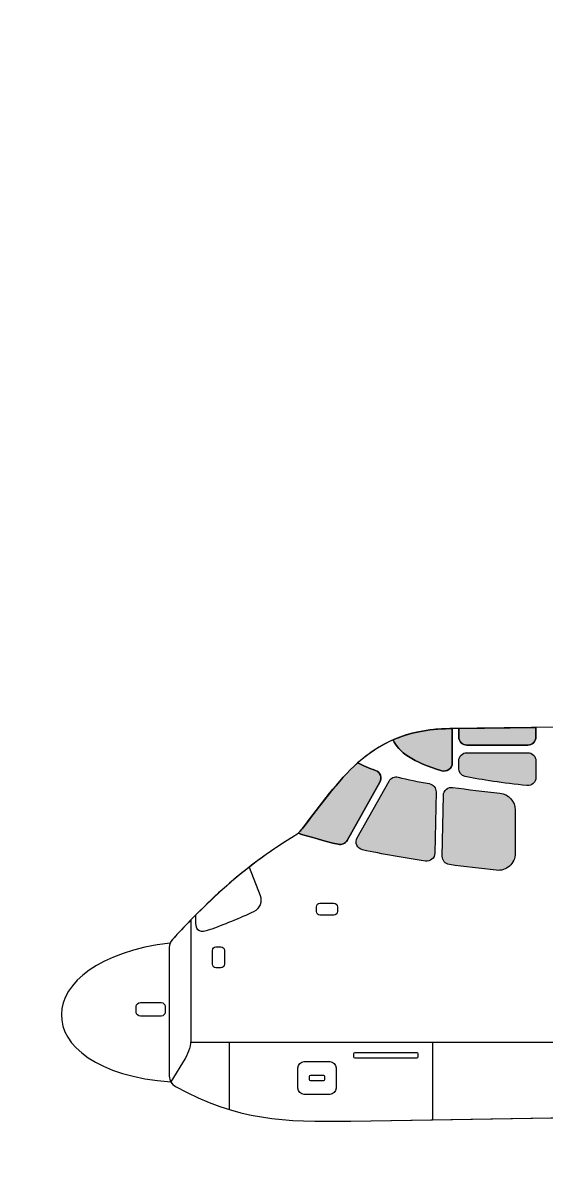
# Model space of a CAD drawing. Extents: x 65 to 355, y 40 to 244.
# Drawn here: x 96.87 to 112.59, y 191.58 to 225.58 of the extents above; entities that cross this region are included whole.
import ezdxf

# ---------------------------------------------------------------- set-up
doc = ezdxf.new("R2010")
doc.units = 0
doc.header["$MEASUREMENT"] = 0
doc.layers.add('4-VIEW', color=7, linetype='CONTINUOUS')
doc.layers.add('SOLIDS', color=7, linetype='CONTINUOUS')

msp = doc.modelspace()

# ---------------------------------------------------------------- hatches: boundary and pattern name
at = {"layer": 'SOLIDS'}
h = msp.add_hatch(color=7, dxfattribs=at)
edge = h.paths.add_edge_path()
edge.add_spline(control_points=[(109.688, 204.394), (109.016, 204.385), (108.465, 204.264), (107.992, 204.058), (108.14, 203.695), (108.594, 203.381), (109.449, 203.13), (109.525, 203.107), (109.601, 203.121), (109.665, 203.169), (109.73, 203.217), (109.764, 203.286), (109.764, 203.366), (109.764, 203.366), (109.764, 204.395), (109.764, 204.395), (109.764, 204.395), (109.688, 204.394), (109.688, 204.394)], knot_values=[0, 0, 0, 0, 1, 1, 1, 2, 2, 2, 3, 3, 3, 4, 4, 4, 5, 5, 5, 6, 6, 6, 6], degree=3, periodic=1)
h = msp.add_hatch(color=7, dxfattribs=at)
edge = h.paths.add_edge_path()
edge.add_spline(control_points=[(112.277, 204.427), (112.277, 204.427), (109.96, 204.397), (109.96, 204.397), (109.96, 204.397), (109.96, 204.145), (109.96, 204.145), (109.96, 204.009), (110.071, 203.898), (110.206, 203.898), (110.206, 203.898), (112.031, 203.898), (112.031, 203.898), (112.167, 203.898), (112.277, 204.009), (112.277, 204.145), (112.277, 204.145), (112.277, 204.427), (112.277, 204.427)], knot_values=[0, 0, 0, 0, 1, 1, 1, 2, 2, 2, 3, 3, 3, 4, 4, 4, 5, 5, 5, 6, 6, 6, 6], degree=3, periodic=1)
h = msp.add_hatch(color=7, dxfattribs=at)
edge = h.paths.add_edge_path()
edge.add_spline(control_points=[(112.031, 203.671), (112.031, 203.671), (110.206, 203.671), (110.206, 203.671), (110.071, 203.671), (109.96, 203.56), (109.96, 203.425), (109.96, 203.425), (109.96, 203.197), (109.96, 203.197), (109.96, 203.079), (110.041, 202.98), (110.156, 202.956), (110.669, 202.85), (111.282, 202.759), (112.006, 202.687), (112.152, 202.672), (112.277, 202.785), (112.277, 202.932), (112.277, 202.932), (112.277, 203.425), (112.277, 203.425), (112.277, 203.56), (112.167, 203.671), (112.031, 203.671)], knot_values=[0, 0, 0, 0, 1, 1, 1, 2, 2, 2, 3, 3, 3, 4, 4, 4, 5, 5, 5, 6, 6, 6, 7, 7, 7, 8, 8, 8, 8], degree=3, periodic=1)
h = msp.add_hatch(color=7, dxfattribs=at)
edge = h.paths.add_edge_path()
edge.add_spline(control_points=[(106.925, 203.362), (106.325, 202.828), (105.832, 202.133), (105.263, 201.39), (105.224, 201.339), (105.183, 201.294), (105.138, 201.254), (105.519, 201.134), (105.919, 201.023), (106.337, 200.921), (106.446, 200.894), (106.556, 200.942), (106.611, 201.04), (106.611, 201.04), (107.593, 202.785), (107.593, 202.785), (107.63, 202.851), (107.635, 202.922), (107.609, 202.993), (107.582, 203.064), (107.531, 203.114), (107.46, 203.139), (107.264, 203.207), (107.085, 203.281), (106.925, 203.362)], knot_values=[0, 0, 0, 0, 1, 1, 1, 2, 2, 2, 3, 3, 3, 4, 4, 4, 5, 5, 5, 6, 6, 6, 7, 7, 7, 8, 8, 8, 8], degree=3, periodic=1)
h = msp.add_hatch(color=7, dxfattribs=at)
edge = h.paths.add_edge_path()
edge.add_spline(control_points=[(107.868, 202.819), (107.868, 202.819), (106.91, 201.115), (106.91, 201.115), (106.87, 201.045), (106.867, 200.967), (106.9, 200.893), (106.934, 200.819), (106.995, 200.77), (107.074, 200.753), (107.673, 200.626), (108.303, 200.515), (108.959, 200.415), (109.032, 200.404), (109.099, 200.423), (109.155, 200.47), (109.211, 200.518), (109.241, 200.58), (109.242, 200.654), (109.242, 200.654), (109.279, 202.493), (109.279, 202.493), (109.281, 202.616), (109.196, 202.72), (109.076, 202.741), (108.745, 202.799), (108.433, 202.864), (108.143, 202.937), (108.034, 202.964), (107.923, 202.917), (107.868, 202.819)], knot_values=[0, 0, 0, 0, 1, 1, 1, 2, 2, 2, 3, 3, 3, 4, 4, 4, 5, 5, 5, 6, 6, 6, 7, 7, 7, 8, 8, 8, 9, 9, 9, 10, 10, 10, 10], degree=3, periodic=1)
h = msp.add_hatch(color=7, dxfattribs=at)
edge = h.paths.add_edge_path()
edge.add_spline(control_points=[(109.501, 202.389), (109.501, 202.389), (109.465, 200.561), (109.465, 200.561), (109.462, 200.435), (109.553, 200.329), (109.678, 200.312), (110.137, 200.25), (110.608, 200.193), (111.088, 200.142), (111.238, 200.125), (111.373, 200.169), (111.484, 200.269), (111.596, 200.369), (111.654, 200.499), (111.654, 200.649), (111.654, 200.649), (111.654, 201.948), (111.654, 201.948), (111.654, 202.21), (111.458, 202.428), (111.197, 202.456), (110.708, 202.507), (110.233, 202.564), (109.782, 202.628), (109.71, 202.639), (109.643, 202.62), (109.588, 202.572), (109.532, 202.525), (109.502, 202.462), (109.501, 202.389)], knot_values=[0, 0, 0, 0, 1, 1, 1, 2, 2, 2, 3, 3, 3, 4, 4, 4, 5, 5, 5, 6, 6, 6, 7, 7, 7, 8, 8, 8, 9, 9, 9, 10, 10, 10, 10], degree=3, periodic=1)

# ---------------------------------------------------------------- linework, layer by layer
at = {"layer": '4-VIEW', "color": 7}
for points in [[(101.909, 194.981), (113.197, 194.981)], [(103.067, 194.981), (103.067, 192.965)], [(109.172, 194.981), (109.172, 192.653)]]:
    msp.add_lwpolyline(points, dxfattribs=at)
for points, knots in [([(119.486, 204.521), (119.486, 204.521), (109.688, 204.394), (109.688, 204.394), (107.361, 204.363), (106.486, 202.988), (105.263, 201.39), (105.184, 201.287), (105.1, 201.212), (104.99, 201.145), (103.473, 200.23), (102.392, 199.177), (101.362, 198.065), (101.3, 197.997), (101.269, 197.918), (101.269, 197.825), (101.269, 197.825), (101.269, 193.963), (101.269, 193.963), (101.269, 193.831), (101.337, 193.717), (101.453, 193.654), (103.351, 192.622), (104.679, 192.589), (106.719, 192.612), (106.719, 192.612), (124.132, 192.9), (124.132, 192.9), (124.132, 192.9), (145, 193.274), (145, 193.274), (147.76, 193.323), (149.682, 193.633), (152.351, 194.596), (159.648, 197.227), (170.063, 200.673), (177.322, 202.282), (177.549, 202.332), (177.778, 202.371), (178.027, 202.402), (185.33, 203.31), (190.577, 204.974), (193.867, 207.356), (194.087, 207.515), (193.974, 207.865), (193.701, 207.865), (193.701, 207.865), (178.017, 207.865), (178.017, 207.865), (170.996, 207.865), (157.286, 206.01), (148.723, 205.114), (148.343, 205.075), (148.017, 205.057), (147.635, 205.057), (147.635, 205.057), (138.969, 205.038), (138.969, 205.038)], [0, 0, 0, 0, 1, 1, 1, 2, 2, 2, 3, 3, 3, 4, 4, 4, 5, 5, 5, 6, 6, 6, 7, 7, 7, 8, 8, 8, 9, 9, 9, 10, 10, 10, 11, 11, 11, 12, 12, 12, 13, 13, 13, 14, 14, 14, 15, 15, 15, 16, 16, 16, 17, 17, 17, 18, 18, 18, 19, 19, 19, 19]), ([(107.992, 204.058), (108.14, 203.695), (108.594, 203.381), (109.449, 203.13), (109.525, 203.107), (109.601, 203.121), (109.666, 203.169), (109.73, 203.217), (109.764, 203.286), (109.764, 203.366), (109.764, 203.366), (109.764, 204.395), (109.764, 204.395)], [0, 0, 0, 0, 1, 1, 1, 2, 2, 2, 3, 3, 3, 4, 4, 4, 4]), ([(109.96, 204.397), (109.96, 204.397), (109.96, 204.145), (109.96, 204.145), (109.96, 204.009), (110.071, 203.898), (110.206, 203.898), (110.206, 203.898), (112.031, 203.898), (112.031, 203.898), (112.167, 203.898), (112.277, 204.009), (112.277, 204.145), (112.277, 204.145), (112.277, 204.427), (112.277, 204.427)], [0, 0, 0, 0, 1, 1, 1, 2, 2, 2, 3, 3, 3, 4, 4, 4, 5, 5, 5, 5]), ([(110.156, 202.956), (110.67, 202.85), (111.282, 202.759), (112.006, 202.687), (112.152, 202.672), (112.277, 202.785), (112.277, 202.932), (112.277, 202.932), (112.277, 203.425), (112.277, 203.425), (112.277, 203.56), (112.167, 203.671), (112.031, 203.671), (112.031, 203.671), (110.206, 203.671), (110.206, 203.671), (110.071, 203.671), (109.96, 203.56), (109.96, 203.425), (109.96, 203.425), (109.96, 203.197), (109.96, 203.197), (109.96, 203.079), (110.041, 202.98), (110.156, 202.956), (110.156, 202.956), (110.156, 202.956), (110.156, 202.956)], [0, 0, 0, 0, 1, 1, 1, 2, 2, 2, 3, 3, 3, 4, 4, 4, 5, 5, 5, 6, 6, 6, 7, 7, 7, 8, 8, 8, 9, 9, 9, 9]), ([(105.138, 201.254), (105.519, 201.134), (105.919, 201.023), (106.337, 200.921), (106.446, 200.894), (106.556, 200.942), (106.611, 201.04), (106.611, 201.04), (107.593, 202.785), (107.593, 202.785), (107.63, 202.851), (107.635, 202.922), (107.609, 202.993), (107.582, 203.064), (107.531, 203.114), (107.46, 203.139), (107.264, 203.207), (107.085, 203.281), (106.925, 203.362)], [0, 0, 0, 0, 1, 1, 1, 2, 2, 2, 3, 3, 3, 4, 4, 4, 5, 5, 5, 6, 6, 6, 6]), ([(109.076, 202.741), (108.745, 202.799), (108.433, 202.864), (108.143, 202.937), (108.034, 202.964), (107.924, 202.917), (107.868, 202.819), (107.868, 202.819), (106.91, 201.115), (106.91, 201.115), (106.87, 201.045), (106.867, 200.967), (106.9, 200.893), (106.934, 200.819), (106.995, 200.77), (107.074, 200.753), (107.673, 200.626), (108.303, 200.515), (108.959, 200.415), (109.032, 200.404), (109.099, 200.423), (109.155, 200.47), (109.211, 200.518), (109.241, 200.58), (109.242, 200.654), (109.242, 200.654), (109.279, 202.493), (109.279, 202.493), (109.281, 202.616), (109.196, 202.72), (109.076, 202.741), (109.076, 202.741), (109.076, 202.741), (109.076, 202.741)], [0, 0, 0, 0, 1, 1, 1, 2, 2, 2, 3, 3, 3, 4, 4, 4, 5, 5, 5, 6, 6, 6, 7, 7, 7, 8, 8, 8, 9, 9, 9, 10, 10, 10, 11, 11, 11, 11]), ([(111.197, 202.456), (110.708, 202.507), (110.233, 202.564), (109.782, 202.628), (109.71, 202.639), (109.643, 202.62), (109.588, 202.572), (109.532, 202.525), (109.502, 202.462), (109.501, 202.389), (109.501, 202.389), (109.465, 200.561), (109.465, 200.561), (109.462, 200.435), (109.553, 200.329), (109.678, 200.312), (110.138, 200.25), (110.608, 200.193), (111.088, 200.142), (111.238, 200.125), (111.373, 200.169), (111.484, 200.269), (111.596, 200.369), (111.654, 200.499), (111.654, 200.649), (111.654, 200.649), (111.654, 201.948), (111.654, 201.948), (111.654, 202.21), (111.458, 202.428), (111.197, 202.456), (111.197, 202.456), (111.197, 202.456), (111.197, 202.456)], [0, 0, 0, 0, 1, 1, 1, 2, 2, 2, 3, 3, 3, 4, 4, 4, 5, 5, 5, 6, 6, 6, 7, 7, 7, 8, 8, 8, 9, 9, 9, 10, 10, 10, 11, 11, 11, 11]), ([(103.664, 200.234), (103.664, 200.234), (103.995, 199.387), (103.995, 199.387), (104.068, 199.198), (103.984, 198.985), (103.801, 198.898), (103.397, 198.703), (102.876, 198.499), (102.471, 198.349), (102.217, 198.255), (102.066, 198.296), (102.066, 198.567), (102.066, 198.567), (102.066, 198.8), (102.066, 198.8)], [0, 0, 0, 0, 1, 1, 1, 2, 2, 2, 3, 3, 3, 4, 4, 4, 5, 5, 5, 5]), ([(105.792, 198.795), (105.792, 198.795), (106.209, 198.795), (106.209, 198.795), (106.267, 198.795), (106.315, 198.842), (106.315, 198.901), (106.315, 198.901), (106.315, 199.047), (106.315, 199.047), (106.315, 199.106), (106.267, 199.153), (106.209, 199.153), (106.209, 199.153), (105.792, 199.153), (105.792, 199.153), (105.734, 199.153), (105.686, 199.106), (105.686, 199.047), (105.686, 199.047), (105.686, 198.901), (105.686, 198.901), (105.686, 198.842), (105.734, 198.795), (105.792, 198.795), (105.792, 198.795), (105.792, 198.795), (105.792, 198.795)], [0, 0, 0, 0, 1, 1, 1, 2, 2, 2, 3, 3, 3, 4, 4, 4, 5, 5, 5, 6, 6, 6, 7, 7, 7, 8, 8, 8, 9, 9, 9, 9]), ([(101.916, 198.649), (101.916, 198.649), (101.916, 195.12), (101.916, 195.12), (101.916, 194.889), (101.861, 194.69), (101.741, 194.491), (101.741, 194.491), (101.314, 193.788), (101.314, 193.788)], [0, 0, 0, 0, 1, 1, 1, 2, 2, 2, 3, 3, 3, 3]), ([(102.922, 197.321), (102.922, 197.321), (102.922, 197.737), (102.922, 197.737), (102.922, 197.796), (102.875, 197.843), (102.817, 197.843), (102.817, 197.843), (102.67, 197.843), (102.67, 197.843), (102.612, 197.843), (102.564, 197.796), (102.564, 197.737), (102.564, 197.737), (102.564, 197.321), (102.564, 197.321), (102.564, 197.263), (102.612, 197.215), (102.67, 197.215), (102.67, 197.215), (102.817, 197.215), (102.817, 197.215), (102.875, 197.215), (102.922, 197.263), (102.922, 197.321), (102.922, 197.321), (102.922, 197.321), (102.922, 197.321)], [0, 0, 0, 0, 1, 1, 1, 2, 2, 2, 3, 3, 3, 4, 4, 4, 5, 5, 5, 6, 6, 6, 7, 7, 7, 8, 8, 8, 9, 9, 9, 9]), ([(100.401, 195.763), (100.401, 195.763), (101.024, 195.763), (101.024, 195.763), (101.09, 195.763), (101.145, 195.818), (101.145, 195.884), (101.145, 195.884), (101.145, 196.052), (101.145, 196.052), (101.145, 196.118), (101.09, 196.173), (101.024, 196.173), (101.024, 196.173), (100.401, 196.173), (100.401, 196.173), (100.334, 196.173), (100.279, 196.118), (100.279, 196.052), (100.279, 196.052), (100.279, 195.884), (100.279, 195.884), (100.279, 195.818), (100.334, 195.763), (100.401, 195.763), (100.401, 195.763), (100.401, 195.763), (100.401, 195.763)], [0, 0, 0, 0, 1, 1, 1, 2, 2, 2, 3, 3, 3, 4, 4, 4, 5, 5, 5, 6, 6, 6, 7, 7, 7, 8, 8, 8, 9, 9, 9, 9]), ([(106.846, 194.498), (106.846, 194.498), (108.697, 194.498), (108.697, 194.498), (108.715, 194.498), (108.73, 194.513), (108.73, 194.531), (108.73, 194.531), (108.73, 194.641), (108.73, 194.641), (108.73, 194.659), (108.715, 194.674), (108.697, 194.674), (108.697, 194.674), (106.846, 194.674), (106.846, 194.674), (106.828, 194.674), (106.813, 194.659), (106.813, 194.641), (106.813, 194.641), (106.813, 194.531), (106.813, 194.531), (106.813, 194.513), (106.828, 194.498), (106.846, 194.498), (106.846, 194.498), (106.846, 194.498), (106.846, 194.498)], [0, 0, 0, 0, 1, 1, 1, 2, 2, 2, 3, 3, 3, 4, 4, 4, 5, 5, 5, 6, 6, 6, 7, 7, 7, 8, 8, 8, 9, 9, 9, 9]), ([(105.319, 193.413), (105.319, 193.413), (106.092, 193.413), (106.092, 193.413), (106.194, 193.413), (106.278, 193.497), (106.278, 193.599), (106.278, 193.599), (106.278, 194.214), (106.278, 194.214), (106.278, 194.316), (106.194, 194.4), (106.092, 194.4), (106.092, 194.4), (105.319, 194.4), (105.319, 194.4), (105.217, 194.4), (105.133, 194.316), (105.133, 194.214), (105.133, 194.214), (105.133, 193.599), (105.133, 193.599), (105.133, 193.497), (105.217, 193.413), (105.319, 193.413), (105.319, 193.413), (105.319, 193.413), (105.319, 193.413)], [0, 0, 0, 0, 1, 1, 1, 2, 2, 2, 3, 3, 3, 4, 4, 4, 5, 5, 5, 6, 6, 6, 7, 7, 7, 8, 8, 8, 9, 9, 9, 9]), ([(105.516, 193.818), (105.516, 193.818), (105.896, 193.818), (105.896, 193.818), (105.914, 193.818), (105.929, 193.833), (105.929, 193.852), (105.929, 193.852), (105.929, 193.962), (105.929, 193.962), (105.929, 193.98), (105.914, 193.995), (105.896, 193.995), (105.896, 193.995), (105.516, 193.995), (105.516, 193.995), (105.497, 193.995), (105.482, 193.98), (105.482, 193.962), (105.482, 193.962), (105.482, 193.852), (105.482, 193.852), (105.482, 193.833), (105.497, 193.818), (105.516, 193.818), (105.516, 193.818), (105.516, 193.818), (105.516, 193.818)], [0, 0, 0, 0, 1, 1, 1, 2, 2, 2, 3, 3, 3, 4, 4, 4, 5, 5, 5, 6, 6, 6, 7, 7, 7, 8, 8, 8, 9, 9, 9, 9])]:
    msp.add_open_spline(points, degree=3, knots=knots, dxfattribs=at)
msp.add_open_spline([(101.292, 197.954), (97.011, 197.461), (96.866, 194.132), (101.314, 193.788)], degree=3, dxfattribs=at)
at = {"layer": 'SOLIDS'}
for points, knots in [([(128.318, 205.096), (128.766, 205.572), (129.195, 205.991), (129.49, 206.182), (130.659, 206.937), (133.076, 207.14), (135.16, 206.817), (135.996, 206.687), (136.779, 206.473), (137.406, 206.177), (137.711, 206.032), (137.98, 205.867), (138.2, 205.683), (138.2, 205.683), (138.969, 205.038), (138.969, 205.038), (138.969, 205.038), (147.635, 205.057), (147.635, 205.057), (147.826, 205.057), (148.003, 205.061), (148.18, 205.071), (148.356, 205.08), (148.533, 205.095), (148.723, 205.114), (153.886, 205.655), (160.922, 206.544), (167.233, 207.164), (170.187, 207.455), (172.982, 207.686), (175.352, 207.796), (176.081, 207.833), (176.685, 208.259), (176.942, 208.943), (176.942, 208.943), (183.079, 225.284), (183.079, 225.284), (183.079, 225.449), (183.93, 225.583), (186.839, 225.583), (189.748, 225.583), (193.614, 225.449), (193.614, 225.284), (193.614, 225.213), (192.896, 225.121), (191.846, 225.041), (191.846, 225.041), (191.846, 224.513), (191.846, 224.513), (191.846, 224.513), (193.177, 224.159), (193.177, 224.159), (193.388, 224.103), (193.53, 223.918), (193.53, 223.7), (193.53, 223.7), (193.53, 207.865), (193.53, 207.865), (193.53, 207.865), (193.701, 207.865), (193.701, 207.865), (193.974, 207.865), (194.087, 207.515), (193.867, 207.356), (191.799, 205.858), (188.957, 204.645), (185.318, 203.724), (183.168, 203.181), (180.739, 202.739), (178.027, 202.402), (177.905, 202.387), (177.788, 202.37), (177.673, 202.351), (177.554, 202.33), (177.438, 202.308), (177.322, 202.282), (170.062, 200.673), (159.648, 197.227), (152.351, 194.596), (150.814, 194.041), (149.524, 193.703), (148.18, 193.507), (147.19, 193.362), (146.17, 193.294), (145, 193.274), (145, 193.274), (127.295, 192.957), (127.295, 192.957), (127.295, 192.957), (127.113, 192.523), (127.113, 192.523), (127.082, 192.449), (127.014, 192.404), (126.934, 192.404), (126.934, 192.404), (125.878, 192.404), (125.878, 192.404), (125.79, 192.404), (125.716, 192.46), (125.692, 192.544), (125.692, 192.544), (125.583, 192.926), (125.583, 192.926), (125.583, 192.926), (124.132, 192.9), (124.132, 192.9), (124.132, 192.9), (124.094, 192.899), (124.094, 192.899), (124.094, 192.899), (124.094, 191.778), (124.094, 191.778), (124.094, 191.672), (124.007, 191.585), (123.9, 191.585), (123.9, 191.585), (123.664, 191.585), (123.664, 191.585), (123.557, 191.585), (123.47, 191.672), (123.47, 191.778), (123.47, 191.778), (123.47, 192.889), (123.47, 192.889), (123.47, 192.889), (123.191, 192.885), (123.191, 192.885), (122.64, 192.569), (121.914, 192.032), (121.281, 192.032), (121.281, 192.032), (120.292, 192.032), (120.292, 192.032), (119.591, 192.032), (119.298, 192.374), (118.845, 192.813), (118.845, 192.813), (117.57, 192.791), (117.57, 192.791), (117.57, 192.791), (109.172, 192.653), (109.172, 192.653), (109.172, 192.653), (106.719, 192.612), (106.719, 192.612), (104.679, 192.589), (103.351, 192.622), (101.453, 193.654), (101.393, 193.687), (101.346, 193.733), (101.314, 193.788), (96.866, 194.132), (97.011, 197.461), (101.292, 197.954), (101.308, 197.994), (101.331, 198.031), (101.362, 198.065), (101.545, 198.261), (101.729, 198.457), (101.916, 198.649), (102.452, 199.2), (103.018, 199.731), (103.664, 200.234), (104.07, 200.55), (104.508, 200.855), (104.99, 201.145), (105.045, 201.179), (105.094, 201.214), (105.138, 201.254), (105.183, 201.294), (105.224, 201.339), (105.263, 201.39), (105.832, 202.133), (106.325, 202.828), (106.925, 203.362), (107.242, 203.645), (107.588, 203.882), (107.992, 204.058), (108.465, 204.264), (109.016, 204.385), (109.688, 204.394), (109.688, 204.394), (109.764, 204.395), (109.764, 204.395), (109.764, 204.395), (109.96, 204.397), (109.96, 204.397), (109.96, 204.397), (112.277, 204.427), (112.277, 204.427), (112.277, 204.427), (113.196, 204.439), (113.196, 204.439), (113.196, 204.439), (115.682, 204.471), (115.682, 204.471), (115.682, 204.471), (115.682, 204.948), (115.682, 204.948), (115.682, 204.996), (115.721, 205.036), (115.77, 205.036), (115.77, 205.036), (115.835, 205.036), (115.835, 205.036), (115.884, 205.036), (115.923, 204.996), (115.923, 204.948), (115.923, 204.948), (115.923, 204.474), (115.923, 204.474), (115.923, 204.474), (117.182, 204.491), (117.182, 204.491), (117.182, 204.491), (119.486, 204.521), (119.486, 204.521), (119.679, 204.563), (119.879, 204.604), (120.087, 204.641), (120.142, 204.651), (120.198, 204.661), (120.255, 204.671), (121.629, 204.909), (123.317, 205.047), (125.291, 205.092), (125.311, 205.093), (125.331, 205.094), (125.35, 205.094), (125.35, 205.094), (125.35, 205.31), (125.35, 205.31), (125.35, 205.427), (125.446, 205.521), (125.562, 205.521), (125.562, 205.521), (126.952, 205.521), (126.952, 205.521), (126.996, 205.521), (127.034, 205.51), (127.07, 205.485), (127.07, 205.485), (127.626, 205.106), (127.626, 205.106), (127.854, 205.103), (128.085, 205.1), (128.318, 205.096)], [0, 0, 0, 0, 1, 1, 1, 2, 2, 2, 3, 3, 3, 4, 4, 4, 5, 5, 5, 6, 6, 6, 7, 7, 7, 8, 8, 8, 9, 9, 9, 10, 10, 10, 11, 11, 11, 12, 12, 12, 13, 13, 13, 14, 14, 14, 15, 15, 15, 16, 16, 16, 17, 17, 17, 18, 18, 18, 19, 19, 19, 20, 20, 20, 21, 21, 21, 22, 22, 22, 23, 23, 23, 24, 24, 24, 25, 25, 25, 26, 26, 26, 27, 27, 27, 28, 28, 28, 29, 29, 29, 30, 30, 30, 31, 31, 31, 32, 32, 32, 33, 33, 33, 34, 34, 34, 35, 35, 35, 36, 36, 36, 37, 37, 37, 38, 38, 38, 39, 39, 39, 40, 40, 40, 41, 41, 41, 42, 42, 42, 43, 43, 43, 44, 44, 44, 45, 45, 45, 46, 46, 46, 47, 47, 47, 48, 48, 48, 49, 49, 49, 50, 50, 50, 51, 51, 51, 52, 52, 52, 53, 53, 53, 54, 54, 54, 55, 55, 55, 56, 56, 56, 57, 57, 57, 58, 58, 58, 59, 59, 59, 60, 60, 60, 61, 61, 61, 62, 62, 62, 63, 63, 63, 64, 64, 64, 65, 65, 65, 66, 66, 66, 67, 67, 67, 68, 68, 68, 69, 69, 69, 70, 70, 70, 71, 71, 71, 72, 72, 72, 73, 73, 73, 74, 74, 74, 75, 75, 75, 76, 76, 76, 77, 77, 77, 78, 78, 78, 79, 79, 79, 80, 80, 80, 81, 81, 81, 82, 82, 82, 82]), ([(109.688, 204.394), (109.016, 204.385), (108.465, 204.264), (107.992, 204.058), (108.14, 203.695), (108.594, 203.381), (109.449, 203.13), (109.525, 203.107), (109.601, 203.121), (109.665, 203.169), (109.73, 203.217), (109.764, 203.286), (109.764, 203.366), (109.764, 203.366), (109.764, 204.395), (109.764, 204.395), (109.764, 204.395), (109.688, 204.394), (109.688, 204.394)], [0, 0, 0, 0, 1, 1, 1, 2, 2, 2, 3, 3, 3, 4, 4, 4, 5, 5, 5, 6, 6, 6, 6]), ([(112.277, 204.427), (112.277, 204.427), (109.96, 204.397), (109.96, 204.397), (109.96, 204.397), (109.96, 204.145), (109.96, 204.145), (109.96, 204.009), (110.071, 203.898), (110.206, 203.898), (110.206, 203.898), (112.031, 203.898), (112.031, 203.898), (112.167, 203.898), (112.277, 204.009), (112.277, 204.145), (112.277, 204.145), (112.277, 204.427), (112.277, 204.427)], [0, 0, 0, 0, 1, 1, 1, 2, 2, 2, 3, 3, 3, 4, 4, 4, 5, 5, 5, 6, 6, 6, 6]), ([(112.031, 203.671), (112.031, 203.671), (110.206, 203.671), (110.206, 203.671), (110.071, 203.671), (109.96, 203.56), (109.96, 203.425), (109.96, 203.425), (109.96, 203.197), (109.96, 203.197), (109.96, 203.079), (110.041, 202.98), (110.156, 202.956), (110.669, 202.85), (111.282, 202.759), (112.006, 202.687), (112.152, 202.672), (112.277, 202.785), (112.277, 202.932), (112.277, 202.932), (112.277, 203.425), (112.277, 203.425), (112.277, 203.56), (112.167, 203.671), (112.031, 203.671)], [0, 0, 0, 0, 1, 1, 1, 2, 2, 2, 3, 3, 3, 4, 4, 4, 5, 5, 5, 6, 6, 6, 7, 7, 7, 8, 8, 8, 8]), ([(106.925, 203.362), (106.325, 202.828), (105.832, 202.133), (105.263, 201.39), (105.224, 201.339), (105.183, 201.294), (105.138, 201.254), (105.519, 201.134), (105.919, 201.023), (106.337, 200.921), (106.446, 200.894), (106.556, 200.942), (106.611, 201.04), (106.611, 201.04), (107.593, 202.785), (107.593, 202.785), (107.63, 202.851), (107.635, 202.922), (107.609, 202.993), (107.582, 203.064), (107.531, 203.114), (107.46, 203.139), (107.264, 203.207), (107.085, 203.281), (106.925, 203.362)], [0, 0, 0, 0, 1, 1, 1, 2, 2, 2, 3, 3, 3, 4, 4, 4, 5, 5, 5, 6, 6, 6, 7, 7, 7, 8, 8, 8, 8]), ([(107.868, 202.819), (107.868, 202.819), (106.91, 201.115), (106.91, 201.115), (106.87, 201.045), (106.867, 200.967), (106.9, 200.893), (106.934, 200.819), (106.995, 200.77), (107.074, 200.753), (107.673, 200.626), (108.303, 200.515), (108.959, 200.415), (109.032, 200.404), (109.099, 200.423), (109.155, 200.47), (109.211, 200.518), (109.241, 200.58), (109.242, 200.654), (109.242, 200.654), (109.279, 202.493), (109.279, 202.493), (109.281, 202.616), (109.196, 202.72), (109.076, 202.741), (108.745, 202.799), (108.433, 202.864), (108.143, 202.937), (108.034, 202.964), (107.923, 202.917), (107.868, 202.819)], [0, 0, 0, 0, 1, 1, 1, 2, 2, 2, 3, 3, 3, 4, 4, 4, 5, 5, 5, 6, 6, 6, 7, 7, 7, 8, 8, 8, 9, 9, 9, 10, 10, 10, 10]), ([(109.501, 202.389), (109.501, 202.389), (109.465, 200.561), (109.465, 200.561), (109.462, 200.435), (109.553, 200.329), (109.678, 200.312), (110.137, 200.25), (110.608, 200.193), (111.088, 200.142), (111.238, 200.125), (111.373, 200.169), (111.484, 200.269), (111.596, 200.369), (111.654, 200.499), (111.654, 200.649), (111.654, 200.649), (111.654, 201.948), (111.654, 201.948), (111.654, 202.21), (111.458, 202.428), (111.197, 202.456), (110.708, 202.507), (110.233, 202.564), (109.782, 202.628), (109.71, 202.639), (109.643, 202.62), (109.588, 202.572), (109.532, 202.525), (109.502, 202.462), (109.501, 202.389)], [0, 0, 0, 0, 1, 1, 1, 2, 2, 2, 3, 3, 3, 4, 4, 4, 5, 5, 5, 6, 6, 6, 7, 7, 7, 8, 8, 8, 9, 9, 9, 10, 10, 10, 10])]:
    msp.add_open_spline(points, degree=3, knots=knots, dxfattribs=at)

doc.saveas('drawing.dxf')
